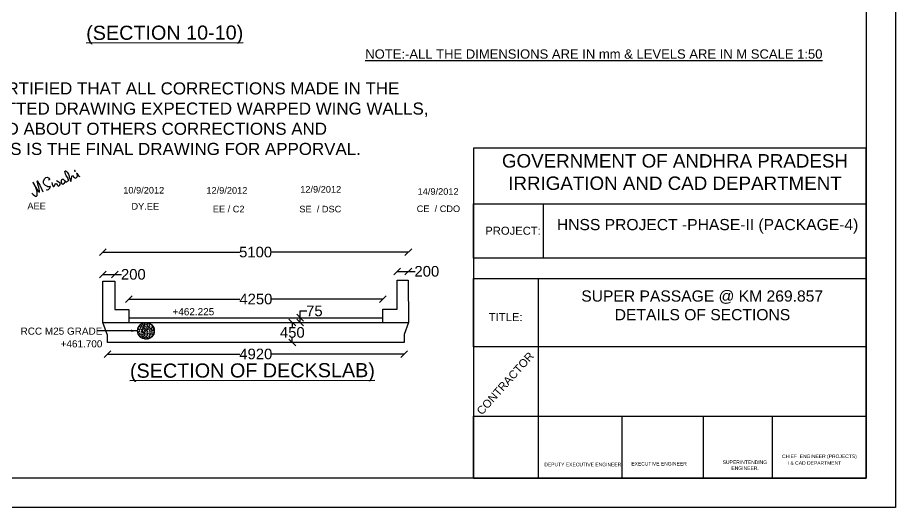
# Model space of a CAD drawing. Header units: millimetres. Extents: x 5124 to 6568637, y 2311 to 91879094.
# Drawn here: x 3612777 to 3625186, y 45933675 to 45940602 of the extents above; entities that cross this region are included whole.
import ezdxf

# ---------------------------------------------------------------- set-up
doc = ezdxf.new("R2010")
doc.units = ezdxf.units.MM
doc.header["$MEASUREMENT"] = 0
for name, color, linetype in [('DIMENSION', 7, 'Continuous'), ('DRAWING', 7, 'Continuous'), ('TEXT', 7, 'Continuous')]:
    doc.layers.add(name, color=color, linetype=linetype)
doc.styles.get("Standard").update_dxf_attribs({"font": 'arial.ttf', "height": 150})
doc.dimstyles.get("Standard").update_dxf_attribs({"dimtxt": 200, "dimasz": 110, "dimexe": 0.18, "dimexo": 0.0625, "dimgap": 0.09, "dimtad": 0, "dimtih": 1, "dimtoh": 1, "dimdec": 0, "dimzin": 0, "dimdsep": 46, "dimtxsty": 'Standard', "dimblk": 'OBLIQUE', "dimcen": 0.09, "dimse1": 1, "dimse2": 1, "dimadec": 0, "dimazin": 0, "dimtfac": 1, "dimtdec": 0, "dimtofl": 0, "dimtmove": 0, "dimatfit": 3, "dimfxl": 1, "dimtolj": 1, "dimtzin": 0, "dimarcsym": 0})

# ---------------------------------------------------------------- blocks, each defined once
blk = doc.blocks.new('_Oblique')
at = {"color": 0, "linetype": 'ByBlock', "lineweight": -2}
blk.add_line((-0.5, -0.5), (0.5, 0.5), dxfattribs=at)
blk = doc.blocks.new('*D118')
at = {"layer": 'Defpoints', "color": 0, "transparency": 16777216}
for p in [(3618301, 45937013), (3618141, 45936888), (3618301, 45936888)]:
    blk.add_point(p, dxfattribs=at)
at = {"layer": 'DIMENSION', "color": 0, "lineweight": -2, "transparency": 16777216}
for p, q in [((3618141, 45937013), (3618301, 45937013)), ((3618301, 45937013), (3618396, 45937013))]:
    blk.add_line(p, q, dxfattribs=at)
at = {"layer": 'DIMENSION', "color": 0, "lineweight": -2, "transparency": 16777216, "xscale": 95, "yscale": 95, "zscale": 95, "rotation": 180}
blk.add_blockref('_Oblique', (3618141, 45937013), dxfattribs=at)
at = {"layer": 'DIMENSION', "color": 0, "lineweight": -2, "transparency": 16777216, "xscale": 95, "yscale": 95, "zscale": 95}
blk.add_blockref('_Oblique', (3618301, 45937013), dxfattribs=at)
at = {"layer": 'DIMENSION', "color": 0, "transparency": 16777216, "insert": (3618562, 45937013), "char_height": 150, "attachment_point": 5}
blk.add_mtext('\\A1;200', dxfattribs=at)
blk = doc.blocks.new('*D119')
at = {"layer": 'Defpoints', "color": 0, "transparency": 16777216}
for p in [(3613984, 45937285), (3613984, 45936875), (3618301, 45936888)]:
    blk.add_point(p, dxfattribs=at)
at = {"layer": 'DIMENSION', "color": 0, "lineweight": -2, "transparency": 16777216}
for p, q in [((3613984, 45937285), (3615918, 45937285)), ((3618301, 45937285), (3616366, 45937285))]:
    blk.add_line(p, q, dxfattribs=at)
at = {"layer": 'DIMENSION', "color": 0, "lineweight": -2, "transparency": 16777216, "xscale": 95, "yscale": 95, "zscale": 95, "rotation": 180}
blk.add_blockref('_Oblique', (3613984, 45937285), dxfattribs=at)
at = {"layer": 'DIMENSION', "color": 0, "lineweight": -2, "transparency": 16777216, "xscale": 95, "yscale": 95, "zscale": 95}
blk.add_blockref('_Oblique', (3618301, 45937285), dxfattribs=at)
at = {"layer": 'DIMENSION', "color": 0, "transparency": 16777216, "insert": (3616142, 45937285), "char_height": 150, "attachment_point": 5}
blk.add_mtext('\\A1;5100', dxfattribs=at)
blk = doc.blocks.new('*D120')
at = {"layer": 'Defpoints', "color": 0, "transparency": 16777216}
for p in [(3613984, 45936875), (3614152, 45936970), (3614152, 45936875)]:
    blk.add_point(p, dxfattribs=at)
at = {"layer": 'DIMENSION', "color": 0, "lineweight": -2, "transparency": 16777216}
for p, q in [((3613984, 45936970), (3614152, 45936970)), ((3614152, 45936970), (3614247, 45936970))]:
    blk.add_line(p, q, dxfattribs=at)
at = {"layer": 'DIMENSION', "color": 0, "lineweight": -2, "transparency": 16777216, "xscale": 95, "yscale": 95, "zscale": 95, "rotation": 180}
blk.add_blockref('_Oblique', (3613984, 45936970), dxfattribs=at)
at = {"layer": 'DIMENSION', "color": 0, "lineweight": -2, "transparency": 16777216, "xscale": 95, "yscale": 95, "zscale": 95}
blk.add_blockref('_Oblique', (3614152, 45936970), dxfattribs=at)
at = {"layer": 'DIMENSION', "color": 0, "transparency": 16777216, "insert": (3614414, 45936970), "char_height": 150, "attachment_point": 5}
blk.add_mtext('\\A1;200', dxfattribs=at)
blk = doc.blocks.new('*D121')
at = {"layer": 'Defpoints', "color": 0, "transparency": 16777216}
for p in [(3617941, 45936621), (3614352, 45936472), (3617941, 45936478)]:
    blk.add_point(p, dxfattribs=at)
at = {"layer": 'DIMENSION', "color": 0, "lineweight": -2, "transparency": 16777216}
for p, q in [((3614352, 45936621), (3615920, 45936621)), ((3617941, 45936621), (3616373, 45936621))]:
    blk.add_line(p, q, dxfattribs=at)
at = {"layer": 'DIMENSION', "color": 0, "lineweight": -2, "transparency": 16777216, "xscale": 95, "yscale": 95, "zscale": 95, "rotation": 180}
blk.add_blockref('_Oblique', (3614352, 45936621), dxfattribs=at)
at = {"layer": 'DIMENSION', "color": 0, "lineweight": -2, "transparency": 16777216, "xscale": 95, "yscale": 95, "zscale": 95}
blk.add_blockref('_Oblique', (3617941, 45936621), dxfattribs=at)
at = {"layer": 'DIMENSION', "color": 0, "transparency": 16777216, "insert": (3616146, 45936621), "char_height": 150, "attachment_point": 5}
blk.add_mtext('\\A1;4250', dxfattribs=at)
blk = doc.blocks.new('*D122')
at = {"layer": 'Defpoints', "color": 0, "transparency": 16777216}
for p in [(3616765, 45936358), (3616765, 45936291), (3616771, 45936358)]:
    blk.add_point(p, dxfattribs=at)
at = {"layer": 'DIMENSION', "color": 0, "lineweight": -2, "transparency": 16777216}
for p, q in [((3616771, 45936358), (3616771, 45936453)), ((3616771, 45936453), (3616866, 45936453)), ((3616771, 45936291), (3616771, 45936358))]:
    blk.add_line(p, q, dxfattribs=at)
at = {"layer": 'DIMENSION', "color": 0, "lineweight": -2, "transparency": 16777216, "xscale": 95, "yscale": 95, "zscale": 95}
for p, rotation in [((3616771, 45936358), 90), ((3616771, 45936291), 270)]:
    blk.add_blockref('_Oblique', p, dxfattribs=dict(at, rotation=rotation))
at = {"layer": 'DIMENSION', "color": 0, "transparency": 16777216, "insert": (3616973, 45936453), "char_height": 150, "attachment_point": 5}
blk.add_mtext('\\A1;75', dxfattribs=at)
blk = doc.blocks.new('*D123')
at = {"layer": 'Defpoints', "color": 0, "transparency": 16777216}
for p in [(3616657, 45936291), (3616657, 45936007), (3616661, 45936007)]:
    blk.add_point(p, dxfattribs=at)
at = {"layer": 'DIMENSION', "color": 0, "lineweight": -2, "transparency": 16777216}
for p, q in [((3616661, 45936291), (3616661, 45936226)), ((3616661, 45936007), (3616661, 45936072))]:
    blk.add_line(p, q, dxfattribs=at)
at = {"layer": 'DIMENSION', "color": 0, "lineweight": -2, "transparency": 16777216, "xscale": 95, "yscale": 95, "zscale": 95}
for p, rotation in [((3616661, 45936291), 90), ((3616661, 45936007), 270)]:
    blk.add_blockref('_Oblique', p, dxfattribs=dict(at, rotation=rotation))
at = {"layer": 'DIMENSION', "color": 0, "transparency": 16777216, "insert": (3616661, 45936149), "char_height": 150, "attachment_point": 5}
blk.add_mtext('\\A1;450', dxfattribs=at)
blk = doc.blocks.new('*D124')
at = {"layer": 'Defpoints', "color": 0, "transparency": 16777216}
for p in [(3614050, 45936007), (3618241, 45936007), (3618241, 45935844)]:
    blk.add_point(p, dxfattribs=at)
at = {"layer": 'DIMENSION', "color": 0, "lineweight": -2, "transparency": 16777216}
for p, q in [((3614050, 45935844), (3615918, 45935844)), ((3618241, 45935844), (3616372, 45935844))]:
    blk.add_line(p, q, dxfattribs=at)
at = {"layer": 'DIMENSION', "color": 0, "lineweight": -2, "transparency": 16777216, "xscale": 95, "yscale": 95, "zscale": 95, "rotation": 180}
blk.add_blockref('_Oblique', (3614050, 45935844), dxfattribs=at)
at = {"layer": 'DIMENSION', "color": 0, "lineweight": -2, "transparency": 16777216, "xscale": 95, "yscale": 95, "zscale": 95}
blk.add_blockref('_Oblique', (3618241, 45935844), dxfattribs=at)
at = {"layer": 'DIMENSION', "color": 0, "transparency": 16777216, "insert": (3616145, 45935844), "char_height": 150, "attachment_point": 5}
blk.add_mtext('\\A1;4920', dxfattribs=at)

msp = doc.modelspace()

# ---------------------------------------------------------------- hatches: boundary and pattern name
at = {"layer": 'DRAWING'}
h = msp.add_hatch(dxfattribs=at)
h.set_pattern_fill('AR-CONC,_O', color=256, scale=6.709703)
h.set_pattern_definition([(50, (1309967.318, 15097901.81), (48.12602487, -4.21048161), [5.03227692, -55.35504616]), (355, (1309967.32, 15097901.81), (-9.30980179, 50.46985489), [4.02582154, -44.28403693]), (100.4514, (1309971.33, 15097901.46), (38.81625882, 46.25934264), [4.27677716, -47.04455027]), (46.1842, (1309967.32, 15097915.23), (71.60870001, -11.10583355), [7.54841539, -83.03256924]), (96.6356, (1309973.285, 15097914.304), (62.71308753, 65.36041177), [6.41516595, -70.56681414]), (351.1842, (1309967.32, 15097915.23), (62.7130365, 65.36046075), [6.0387323, -66.4260554]), (21, (1309974.027, 15097911.875), (40.050687786, -27.014530033), [5.03227692, -55.35504616]), (326, (1309974.027, 15097911.875), (16.32573507, 48.65541117), [4.02582154, -44.28403693]), (71.4514, (1309977.365, 15097909.624), (56.37643926, 21.64083701), [4.27677716, -47.04455027]), (37.5, (1309967.318, 15097901.81), (0.815890124, 22.336187449), [0, -43.747260723, 0, -44.955007184, 0, -44.451779492]), (7.5, (1309967.318, 15097901.81), (17.651183501, 26.463852748), [0, -25.631063798, 0, -42.740805338, 0, -16.941998976]), (327.5, (1309952.355, 15097901.81), (35.817897692, -1.513364807), [0, -16.774256412, 0, -52.335680006, 0, -69.445421546]), (317.5, (1309945.645, 15097901.81), (39.130057362, 6.716746567), [0, -21.806533336, 0, -34.756259286, 0, -49.31631385])])
h.paths.add_polyline_path([(3614473.9, 45936173, 1), (3614710.5, 45936173, 1)])

# ---------------------------------------------------------------- linework, layer by layer
for points in [[(3590748.5, 45958480.8), (3625185.6, 45958480.8), (3625185.6, 45933675), (3590748.5, 45933675)], [(3591163.5, 45958065.7), (3624770.6, 45958065.7), (3624770.6, 45934090.1), (3591163.5, 45934090.1)]]:
    msp.add_lwpolyline(points, close=True, dxfattribs=at)
for points in [[(3613983.5, 45936291.3), (3618301, 45936291.3), (3618240.6, 45936122.4), (3618240.6, 45936006.6), (3614049.8, 45936006.6), (3614049.8, 45936109.5), (3613983.5, 45936291.3), (3613983.5, 45936874.7), (3614152.5, 45936874.7), (3614152.5, 45936472), (3614352, 45936472), (3614352, 45936291.3)], [(3617940.8, 45936291.3), (3617940.8, 45936477.7), (3618141, 45936477.7), (3618141, 45936887.6), (3618300.6, 45936887.6), (3618301, 45936291.3)], [(3614352, 45936357.8), (3617940.8, 45936357.8)]]:
    msp.add_lwpolyline(points, dxfattribs=at)
msp.add_circle((3614592.2, 45936173), 118.3, dxfattribs=at)
for points in [[(3613451.2, 45938285.3), (3613415.1, 45938243), (3613398.4, 45938298.9), (3613410, 45938318.3), (3613435.7, 45938303.9), (3613454.3, 45938280.2), (3613456.2, 45938277.5), (3613470.6, 45938278.3), (3613484.6, 45938289.2), (3613498.2, 45938296.9), (3613495.1, 45938310.5), (3613482.6, 45938338.1), (3613448.1, 45938410.3), (3613448.1, 45938432.8), (3613489.2, 45938403.3), (3613509, 45938342.7), (3613531.5, 45938283.3), (3613551, 45938367.2), (3613592.1, 45938332.2), (3613618.5, 45938351.7), (3613616.6, 45938393.6), (3613612.7, 45938399.4), (3613611.9, 45938402.5), (3613656.5, 45938355.5), (3613657.7, 45938357.5), (3613659.7, 45938358.6)], [(3613592.1, 45938427), (3613589.8, 45938437.8), (3613580.1, 45938437.1), (3613582.4, 45938431.2), (3613590.9, 45938428.1), (3613594.4, 45938428.1)], [(3612976.8, 45938118.7), (3613044, 45938075.3), (3613045.1, 45938171.5), (3612992.3, 45938274.8), (3613085.9, 45938132.7), (3613056.4, 45938286.1), (3613136.4, 45938138.2)], [(3613179.5, 45938168.8), (3613224.1, 45938178.5), (3613239.6, 45938215), (3613236.9, 45938212.3), (3613174, 45938227.4), (3613146.1, 45938260.8), (3613202, 45938343.5), (3613229.9, 45938311.3), (3613211.7, 45938304.3)], [(3613260.2, 45938268.6), (3613289.7, 45938211.5), (3613323.1, 45938254.6), (3613353.4, 45938219.7), (3613378.6, 45938243), (3613328.9, 45938290.7)]]:
    msp.add_spline(points, degree=3, dxfattribs=at)
at = {"layer": 'TEXT'}
for points in [[(3624770.6, 45938756.1), (3619222.8, 45938756.1), (3619222.8, 45934090.1), (3624770.6, 45934090.1)], [(3619222.8, 45937970.1), (3624770.6, 45937970.1), (3624770.6, 45937200.9), (3619222.8, 45937200.9)], [(3619222.8, 45936912.7), (3624770.6, 45936912.7), (3624770.6, 45935947.9), (3619222.8, 45935947.9)], [(3619222.8, 45934965.6), (3624770.6, 45934965.6), (3624770.6, 45934090.1), (3619222.8, 45934090.1)]]:
    msp.add_lwpolyline(points, close=True, dxfattribs=at)
for points in [[(3620207.9, 45937970.1), (3620207.9, 45937200.9)], [(3620137.4, 45936912.7), (3620137.4, 45934090.1)], [(3621316.5, 45934965.6), (3621316.5, 45934090.1)], [(3622467.5, 45934965.6), (3622467.5, 45934090.1)], [(3623444.8, 45934965.6), (3623444.8, 45934090.1)]]:
    msp.add_lwpolyline(points, dxfattribs=at)

# ---------------------------------------------------------------- texts
for s, height, rotation, p in [('%%U(SECTION 10-10)', 200, 0.1412, (3613747.6, 45940285.1)), ('CONTRACTOR', 113.65, 48.32395, (3619340.5, 45934973.3)), ('%%U(SECTION OF DECKSLAB)', 200, 0.1412, (3614366.5, 45935508.4))]:
    msp.add_text(s, height=height, rotation=rotation, dxfattribs=at).set_placement(p)
for s, height, p in [('%%UNOTE:-ALL THE DIMENSIONS ARE IN mm & LEVELS ARE IN M SCALE 1:50', 131.715, (3617692.2, 45940020.4)), ('+462.225', 100.65, (3614967, 45936392.4)), ('RCC M25 GRADE', 100.646, (3612819.7, 45936117.6)), ('+461.700', 100.65, (3613386, 45935938.2)), ('I & CAD DEPARTMENT', 50.215, (3623663.1, 45934278.6))]:
    msp.add_text(s, height=height, dxfattribs=at).set_placement(p)
at = {"layer": 'TEXT', "attachment_point": 1}
for s, insert, char_height, width in [('CERTIFIED THAT ALL CORRECTIONS MADE IN THE \\PVETTED DRAWING EXPECTED WARPED WING WALLS,\\PAND ABOUT OTHERS CORRECTIONS AND \\PTHIS IS THE FINAL DRAWING FOR APPORVAL. ', (3612289.3, 45939685.8), 171.157, 6310.716), ('10/9/2012', (3614271.4, 45938207), 93.17, 451.833), ('12/9/2012', (3615446.3, 45938204.1), 93.17, 451.833), ('12/9/2012', (3616772.7, 45938219.3), 93.17, 451.833), ('14/9/2012', (3618432.2, 45938188.6), 93.17, 451.833), ('AEE', (3612916.6, 45937983.8), 93.17, 451.833), ('DY.EE', (3614387.4, 45937979.1), 93.17, 451.833), (' EE / C2', (3615500.9, 45937940.7), 93.17, 625.682), ('SE  / DSC', (3616760.5, 45937940.1), 93.17, 625.682), ('CE  / CDO', (3618418.8, 45937944.6), 93.17, 625.682), ('PROJECT:', (3619388.4, 45937644.4), 113.65, 1060.364), ('\\pi1156.6;SUPER PASSAGE @ KM 269.857\\P\\pi1629.6;DETAILS OF SECTIONS', (3619588.5, 45936743.4), 158.187, 5711.003), ('TITLE:', (3619438.6, 45936423.9), 113.65, 616.262), ('CHIEF  ENGINEER (PROJECTS)', (3623583, 45934423.1), 50.215, 1131.253), ('DEPUTY EXECUTIVE ENGINEER  ', (3620222.6, 45934307.3), 50.215, 1410.328), ('  EXECUTIVE ENGINEER  ', (3621413.4, 45934318.2), 50.215, 1410.328), ('\\pi132.27;SUPERINTENDING \\P\\pi255.14;ENGINEER.', (3622612.1, 45934339.4), 50.215, 884.534)]:
    msp.add_mtext(s, dxfattribs=dict(at, insert=insert, char_height=char_height, width=width))
at = {"layer": 'TEXT', "color": 7, "width": 5413.548, "attachment_point": 5}
for s, insert, char_height in [('GOVERNMENT OF ANDHRA PRADESH\\PIRRIGATION AND CAD DEPARTMENT', (3622069.4, 45938416.2), 189.824), ('HNSS PROJECT -PHASE-II (PACKAGE-4)', (3622530.8, 45937650.8), 158.187)]:
    msp.add_mtext(s, dxfattribs=dict(at, insert=insert, char_height=char_height))

# ---------------------------------------------------------------- dimensions: what is measured, and where the dimension line sits
at = {"layer": 'DIMENSION'}
for base, p1, p2, text, picture, middle in [((3613983.5, 45937284.9), (3618300.6, 45936887.7), (3613983.5, 45936874.7), '5100', '*D119', (3616142.1, 45937284.9)), ((3614152.5, 45936969.7), (3613983.5, 45936874.7), (3614152.5, 45936874.7), '200', '*D120', (3614414.3, 45936969.7)), ((3618300.6, 45937012.5), (3618141, 45936887.6), (3618300.6, 45936887.7), '200', '*D118', (3618562.4, 45937012.5)), ((3617940.8, 45936620.7), (3614352, 45936472), (3617940.8, 45936477.7), '4250', '*D121', (3616146.4, 45936620.7)), ((3618240.6, 45935844.5), (3614049.8, 45936006.6), (3618240.6, 45936006.6), '4920', '*D124', (3616145.2, 45935844.5))]:
    dim = msp.add_linear_dim(base=base, p1=p1, p2=p2, text=text, dimstyle='Standard', override={"dimasz": 95, "dimfxl": 2000, "dimarcsym": 1}, dxfattribs=at)
    dim.commit()
    dim.dimension.update_dxf_attribs({"geometry": picture, "text_midpoint": middle})
for base, p1, p2, text, picture, middle in [((3616770.9, 45936357.8), (3616764.6, 45936291.3), (3616764.6, 45936357.8), '75', '*D122', (3616973.4, 45936452.8)), ((3616660.5, 45936006.6), (3616657.3, 45936291.3), (3616657.3, 45936006.6), '450', '*D123', (3616660.5, 45936148.9))]:
    dim = msp.add_linear_dim(base=base, p1=p1, p2=p2, angle=90, text=text, dimstyle='Standard', override={"dimasz": 95, "dimfxl": 2000, "dimarcsym": 1}, dxfattribs=at)
    dim.commit()
    dim.dimension.update_dxf_attribs({"geometry": picture, "text_midpoint": middle})

# ---------------------------------------------------------------- leaders
msp.add_leader([(3614473.9, 45936173), (3613904.9, 45936173)], dimstyle='Standard', override={"dimasz": 95, "dimgap": 0.09, "dimtad": 0, "dimfxl": 2000, "dimarcsym": 1}, dxfattribs=at)

doc.saveas('drawing.dxf')
